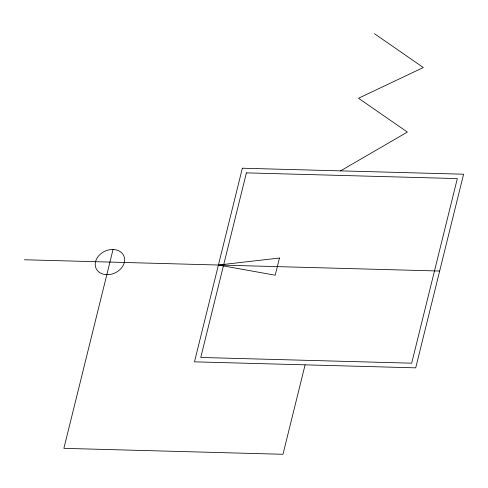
<?xml version="1.0" encoding="UTF-8"?>
<svg xmlns="http://www.w3.org/2000/svg" width="488" height="488" viewBox="0 0 488 488"><rect width="100%" height="100%" fill="white"/><g stroke="black" fill="none" stroke-linecap="round" stroke-linejoin="round"><path stroke-width="0.73" d="M113.051 249.478L63.873 448.344L282.979 454.285L305.098 364.841M340.563 170.873L407.364 132.071L358.521 98.259L423.328 67.527L374.485 33.715M24.4 259.762L439.657 271.029M242.359 168.214L194.474 361.84L415.721 367.842L463.6 174.21L242.359 168.214M246.403 172.868L200.757 357.46L411.677 363.182L457.323 178.59L246.403 172.868M279.465 258.03L275.214 275.22L218.417 265.027L279.465 258.03M107.171 274.695A15.25 11.986 -24.6 0 0 123.854 255.846A15.25 11.986 -24.6 0 0 98.783 255.706A15.25 11.986 -24.6 0 0 107.171 274.695"/></g></svg>
